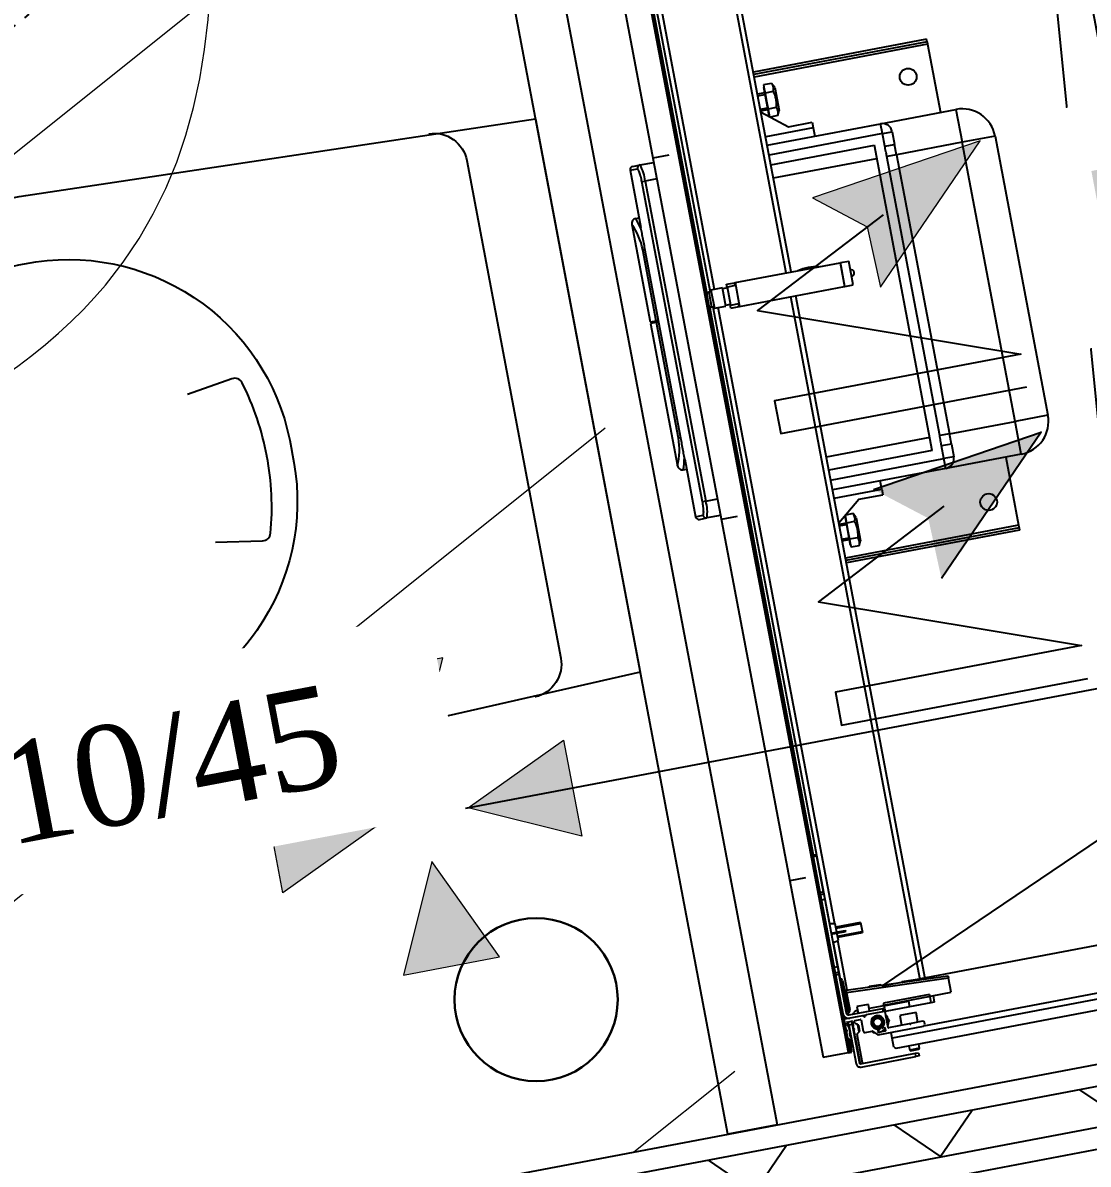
# Model space of a CAD drawing. Header units: centimetres. Extents: x 209280 to 319866, y -365283 to -277503.
# Drawn here: x 225203 to 225841, y -316744 to -316061 of the extents above; entities that cross this region are included whole.
import ezdxf

# ---------------------------------------------------------------- set-up
doc = ezdxf.new("R2010")
doc.units = ezdxf.units.CM
doc.linetypes.add('Style de ligne -5', pattern=[0.20828, 0.069425, -0.138855])
doc.layers.get('0').update_dxf_attribs({"color": 252})
for name, color, linetype in [('3-BAT C-Niveau 1', 252, 'Continuous'), ('prlm-MOD', 64, 'Continuous'), ('prlm-VMC', 93, 'Continuous')]:
    doc.layers.add(name, color=color, linetype=linetype)
doc.layers.add('prlm-ELEC-CFO', color=1, linetype='Continuous', lineweight=25)
doc.styles.add('prlm-elec-cfo', font='comic.ttf', dxfattribs={"height": 12})
doc.styles.add('prlm-vmc', font='pala.ttf', dxfattribs={"height": 14})

# ---------------------------------------------------------------- blocks, each defined once
blk = doc.blocks.new('MTI900_Alu_390')
at = {"layer": 'prlm-MOD', "color": 1, "linetype": 'Continuous'}
for p, q in [((4.34, -0.405), (4.34, -3.475)), ((4.405, -0.415), (4.405, -3.465)), ((4.305, -0.6), (4.305, -3.277)), ((-0.85, -1.865), (0.85, -1.865)), ((-0.85, -1.865), (-0.85, -2.065)), ((0.85, -1.865), (0.85, -2.065)), ((-1.05, -2.525), (-1.05, -2.065)), ((-1.05, -2.065), (-0.85, -2.065)), ((0.85, -2.065), (-0.85, -2.065)), ((-0.85, -2.065), (-0.85, -2.465)), ((0.85, -2.465), (0.85, -2.065)), ((1.05, -2.065), (0.85, -2.065)), ((1.05, -2.065), (1.05, -2.525)), ((-1.495, -2.16), (-1.495, -3.215)), ((-1.48, -2.16), (-1.495, -2.16)), ((-1.48, -2.16), (-1.48, -3.215)), ((-1.48, -2.16), (-1.465, -2.16)), ((-1.465, -2.16), (-1.05, -2.16)), ((-1.465, -2.16), (-1.465, -3.215)), ((1.05, -2.16), (1.465, -2.16)), ((1.465, -2.16), (1.48, -2.16)), ((1.465, -2.16), (1.465, -3.215)), ((1.48, -2.16), (1.48, -3.215)), ((1.48, -2.16), (1.495, -2.16)), ((1.495, -2.16), (1.495, -3.215)), ((-1.05, -3.215), (-1.05, -2.525)), ((-0.99, -2.525), (-1.05, -2.525)), ((-0.99, -2.465), (-0.9124, -2.465)), ((-0.99, -2.525), (-0.99, -2.465)), ((-0.99, -2.525), (-0.99, -3.215)), ((-0.9124, -2.525), (-0.99, -2.525)), ((-0.85, -2.465), (-0.9124, -2.465)), ((-0.9124, -2.525), (-0.9124, -2.465)), ((-0.85, -2.465), (0.85, -2.465)), ((-0.85, -2.465), (-0.85, -2.5242)), ((0.85, -2.5242), (-0.85, -2.5242)), ((0.9124, -2.465), (0.85, -2.465)), ((0.85, -2.465), (0.85, -2.5242)), ((0.9124, -2.465), (0.99, -2.465)), ((0.9124, -2.465), (0.9124, -2.525)), ((0.99, -2.525), (0.9124, -2.525)), ((0.99, -2.465), (0.99, -2.525)), ((0.99, -3.215), (0.99, -2.525)), ((1.05, -2.525), (0.99, -2.525)), ((1.05, -2.525), (1.05, -3.215)), ((0.93, -2.585), (-0.93, -2.585)), ((-0.93, -3.215), (-0.93, -2.585)), ((-0.85, -3.215), (-0.85, -2.585)), ((0.85, -2.585), (0.85, -3.215)), ((0.93, -2.585), (0.93, -3.215)), ((-0.2775, -2.915), (-0.2775, -2.865)), ((-0.1325, -2.865), (-0.2775, -2.865)), ((-0.1325, -2.915), (-0.1325, -2.865)), ((-1.1342, -2.925), (-1.1, -2.925)), ((-1.1342, -3.0705), (-1.1342, -2.925)), ((-1.1, -2.925), (-1.1, -3.215)), ((-1.1, -2.925), (-1.05, -2.925)), ((-0.1325, -2.915), (-0.2775, -2.915)), ((-0.2775, -2.9175), (-0.2775, -2.915)), ((-0.2775, -2.9175), (-0.1325, -2.9175)), ((-0.2775, -3.5575), (-0.2775, -2.9175)), ((-0.1325, -2.9175), (-0.1325, -2.915)), ((-0.1325, -3.5575), (-0.1325, -2.9175)), ((1.1, -2.925), (1.05, -2.925)), ((1.1, -3.215), (1.1, -2.925)), ((1.1, -2.925), (1.1342, -2.925)), ((1.1342, -3.0705), (1.1342, -2.925)), ((-1.2504, -3.215), (-1.1342, -3.0705)), ((1.2504, -3.215), (1.1342, -3.0705)), ((-1.38, -3.106), (-1.4081, -3.1204)), ((-1.4081, -3.1204), (-1.4081, -3.17)), ((-1.38, -3.106), (-1.24, -3.106)), ((-1.3591, -3.1204), (-1.3591, -3.17)), ((-1.2609, -3.1204), (-1.2609, -3.17)), ((-1.2119, -3.1204), (-1.24, -3.106)), ((-1.2119, -3.1204), (-1.2119, -3.1671)), ((1.24, -3.106), (1.2119, -3.1204)), ((1.2119, -3.1204), (1.2119, -3.1671)), ((1.24, -3.106), (1.38, -3.106)), ((1.2609, -3.1204), (1.2609, -3.17)), ((1.3591, -3.1204), (1.3591, -3.17)), ((1.4081, -3.1204), (1.38, -3.106)), ((1.4081, -3.1204), (1.4081, -3.17)), ((4.0071, -3.6913), (4.035, -3.077)), ((4.05, -3.077), (4.0221, -3.692)), ((4.035, -3.077), (4.05, -3.077)), ((4.1351, -3.077), (4.05, -3.077)), ((4.136, -3.497), (4.1351, -3.077)), ((-1.4081, -3.17), (-1.3836, -3.17)), ((-1.395, -3.17), (-1.395, -3.172)), ((-1.395, -3.172), (-1.225, -3.172)), ((-1.3836, -3.17), (-1.3591, -3.17)), ((-1.36, -3.172), (-1.36, -3.215)), ((-1.3591, -3.17), (-1.31, -3.17)), ((-1.3508, -3.215), (-1.3508, -3.172)), ((-1.31, -3.17), (-1.2609, -3.17)), ((-1.2692, -3.215), (-1.2692, -3.172)), ((-1.2609, -3.17), (-1.2364, -3.17)), ((-1.26, -3.215), (-1.26, -3.172)), ((-1.2364, -3.17), (-1.2142, -3.17)), ((-1.225, -3.172), (-1.225, -3.17)), ((1.2142, -3.17), (1.2364, -3.17)), ((1.225, -3.17), (1.225, -3.172)), ((1.225, -3.172), (1.395, -3.172)), ((1.2364, -3.17), (1.2609, -3.17)), ((1.26, -3.172), (1.26, -3.215)), ((1.2609, -3.17), (1.31, -3.17)), ((1.2692, -3.215), (1.2692, -3.172)), ((1.31, -3.17), (1.3591, -3.17)), ((1.3508, -3.215), (1.3508, -3.172)), ((1.3591, -3.17), (1.3836, -3.17)), ((1.36, -3.215), (1.36, -3.172)), ((1.3836, -3.17), (1.4081, -3.17)), ((1.395, -3.172), (1.395, -3.17)), ((4.125, -3.207), (4.125, -3.487)), ((4.125, -3.207), (4.175, -3.207)), ((4.1353, -3.187), (4.175, -3.187)), ((4.175, -3.187), (4.175, -3.207)), ((4.175, -3.207), (4.175, -3.337)), ((-0.2775, -3.215), (-4.0287, -3.215)), ((-0.2775, -3.245), (-4.0274, -3.245)), ((4.0287, -3.215), (-0.1325, -3.215)), ((4.0274, -3.245), (-0.1325, -3.245)), ((4.275, -3.277), (4.275, -3.3458)), ((4.295, -3.267), (4.285, -3.267)), ((4.305, -3.5528), (4.305, -3.277)), ((4.0173, -3.3556), (4.0205, -3.2854)), ((4.0255, -3.2857), (4.0205, -3.2854)), ((4.14, -3.337), (4.175, -3.337)), ((4.14, -3.487), (4.14, -3.337)), ((4.175, -3.337), (4.175, -3.487)), ((4.215, -3.305), (4.215, -3.405)), ((4.275, -3.305), (4.215, -3.305)), ((4.275, -3.3458), (4.275, -3.3582)), ((4.43, -3.325), (4.405, -3.325)), ((4.43, -3.325), (4.43, -3.385)), ((4.435, -3.33), (4.43, -3.325)), ((4.435, -3.38), (4.435, -3.33)), ((4.455, -3.355), (4.455, -3.335)), ((4.455, -3.335), (4.475, -3.335)), ((4.475, -3.335), (4.475, -3.355)), ((4.0173, -3.3556), (4.0223, -3.3558)), ((4.215, -3.405), (4.275, -3.405)), ((4.275, -3.3582), (4.275, -3.484)), ((4.2759, -3.3479), (4.2779, -3.3499)), ((4.2779, -3.3541), (4.2759, -3.3561)), ((4.405, -3.385), (4.43, -3.385)), ((4.43, -3.385), (4.435, -3.38)), ((4.455, -3.69), (4.455, -3.355)), ((4.475, -3.355), (4.455, -3.355)), ((4.475, -3.69), (4.475, -3.355)), ((4.0084, -3.5518), (4.0116, -3.4816)), ((4.0166, -3.4819), (4.0116, -3.4816)), ((4.22, -3.4778), (4.23, -3.472)), ((4.23, -3.472), (4.24, -3.4778)), ((4.34, -3.475), (4.305, -3.475)), ((4.395, -3.475), (4.34, -3.475)), ((4.395, -3.475), (4.405, -3.465)), ((3.625, -3.532), (3.685, -3.532)), ((3.625, -3.532), (3.625, -3.682)), ((3.6311, -3.682), (3.6311, -3.532)), ((3.6789, -3.682), (3.6789, -3.532)), ((3.685, -3.682), (3.685, -3.532)), ((4.0084, -3.5518), (4.0134, -3.552)), ((4.125, -3.487), (4.14, -3.487)), ((4.14, -3.4972), (4.136, -3.497)), ((4.14, -3.487), (4.155, -3.487)), ((4.14, -3.487), (4.14, -3.577)), ((4.155, -3.487), (4.175, -3.487)), ((4.155, -3.497), (4.155, -3.487)), ((4.155, -3.702), (4.155, -3.497)), ((4.175, -3.497), (4.155, -3.497)), ((4.175, -3.487), (4.175, -3.49)), ((4.175, -3.49), (4.175, -3.6008)), ((4.272, -3.487), (4.178, -3.487)), ((4.195, -3.5614), (4.195, -3.5226)), ((4.268, -3.521), (4.2657, -3.521)), ((4.271, -3.507), (4.271, -3.518)), ((4.2729, -3.542), (4.276, -3.542)), ((4.287, -3.504), (4.274, -3.504)), ((4.279, -3.545), (4.279, -3.549)), ((4.2854, -3.504), (4.29, -3.5066)), ((4.29, -3.549), (4.29, -3.507)), ((-0.2775, -3.5575), (-0.1325, -3.5575)), ((-0.2775, -3.56), (-0.2775, -3.5575)), ((-0.2775, -3.61), (-0.2775, -3.56)), ((-0.26, -3.56), (-0.2775, -3.56)), ((-0.255, -3.61), (-0.2775, -3.61)), ((-0.26, -3.5575), (-0.26, -3.6075)), ((-0.15, -3.6075), (-0.26, -3.6075)), ((-0.255, -3.6075), (-0.255, -3.6375)), ((-0.155, -3.6375), (-0.155, -3.6075)), ((-0.1325, -3.61), (-0.155, -3.61)), ((-0.15, -3.6075), (-0.15, -3.5575)), ((-0.1325, -3.56), (-0.15, -3.56)), ((-0.1325, -3.56), (-0.1325, -3.5575)), ((-0.1325, -3.61), (-0.1325, -3.56)), ((4.115, -3.577), (4.115, -3.647)), ((4.155, -3.577), (4.115, -3.577)), ((4.175, -3.6232), (4.175, -3.6008)), ((4.1759, -3.6029), (4.1829, -3.6099)), ((4.1829, -3.6141), (4.1759, -3.6211)), ((4.276, -3.627), (4.276, -3.5842)), ((4.2769, -3.5821), (4.3041, -3.5549)), ((4.2906, -3.577), (4.2806, -3.5828)), ((4.282, -3.552), (4.287, -3.552)), ((4.2906, -3.5684), (4.2906, -3.577)), ((-0.26, -3.685), (-3.6034, -3.685)), ((-0.15, -3.6375), (-0.26, -3.6375)), ((-0.26, -3.6375), (-0.26, -3.7075)), ((-0.15, -3.7075), (-0.15, -3.6375)), ((3.6044, -3.685), (-0.15, -3.685)), ((3.605, -3.682), (3.598, -3.717)), ((3.655, -3.682), (3.605, -3.682)), ((3.655, -3.6411), (3.655, -3.6275)), ((3.66, -3.6275), (3.655, -3.6275)), ((3.655, -3.717), (3.655, -3.6411)), ((3.66, -3.6411), (3.655, -3.6411)), ((3.66, -3.6411), (3.66, -3.6275)), ((3.66, -3.717), (3.66, -3.6411)), ((3.705, -3.682), (3.66, -3.682)), ((3.712, -3.717), (3.705, -3.682)), ((4.0074, -3.685), (3.7056, -3.685)), ((4.115, -3.647), (4.155, -3.647)), ((4.14, -3.647), (4.14, -3.6567)), ((4.175, -3.6232), (4.175, -3.734)), ((4.195, -3.674), (4.195, -3.64)), ((4.198, -3.637), (4.266, -3.637)), ((4.2109, -3.677), (4.198, -3.677)), ((4.2221, -3.6633), (4.2134, -3.6757)), ((4.2654, -3.662), (4.2246, -3.662)), ((4.227, -3.657), (4.225, -3.659)), ((4.265, -3.659), (4.225, -3.659)), ((4.225, -3.659), (4.225, -3.662)), ((4.263, -3.657), (4.227, -3.657)), ((4.2293, -3.657), (4.2293, -3.662)), ((4.2429, -3.6871), (4.2388, -3.6911)), ((4.2512, -3.6911), (4.2471, -3.6871)), ((4.2607, -3.657), (4.2607, -3.662)), ((4.265, -3.659), (4.263, -3.657)), ((4.265, -3.662), (4.265, -3.659)), ((4.2766, -3.6757), (4.2679, -3.6633)), ((4.452, -3.677), (4.2791, -3.677)), ((4.455, -3.682), (4.455, -3.68)), ((-4.375, -3.737), (4.375, -3.737)), ((4.375, -3.747), (-4.375, -3.747)), ((-3.5974, -3.715), (-0.25, -3.715)), ((-3.175, -3.735), (-0.2433, -3.735)), ((-0.26, -3.7075), (-0.15, -3.7075)), ((-0.25, -3.7075), (-0.25, -3.7225)), ((-0.25, -3.7225), (-0.16, -3.7225)), ((-0.1667, -3.735), (3.175, -3.735)), ((-0.16, -3.7225), (-0.16, -3.7075)), ((-0.16, -3.715), (3.5984, -3.715)), ((3.175, -3.717), (3.185, -3.717)), ((3.175, -3.737), (3.175, -3.717)), ((3.185, -3.717), (3.4033, -3.717)), ((3.185, -3.717), (3.185, -3.737)), ((3.4033, -3.737), (3.4033, -3.717)), ((3.4033, -3.717), (3.4168, -3.717)), ((3.4168, -3.717), (3.45, -3.717)), ((3.4168, -3.717), (3.4168, -3.737)), ((3.45, -3.717), (3.86, -3.717)), ((3.45, -3.717), (3.45, -3.737)), ((3.7116, -3.715), (3.935, -3.715)), ((3.86, -3.717), (3.8932, -3.717)), ((3.86, -3.717), (3.86, -3.737)), ((3.8932, -3.717), (3.9067, -3.717)), ((3.8932, -3.737), (3.8932, -3.717)), ((3.9067, -3.717), (4.14, -3.717)), ((3.9067, -3.717), (3.9067, -3.737)), ((3.935, -3.717), (3.935, -3.712)), ((3.965, -3.712), (3.935, -3.712)), ((3.945, -3.702), (3.965, -3.702)), ((3.965, -3.702), (4.105, -3.702)), ((3.965, -3.712), (3.965, -3.702)), ((3.965, -3.712), (3.965, -3.717)), ((4.105, -3.712), (3.965, -3.712)), ((4.007, -3.6925), (4.0071, -3.6913)), ((4.0071, -3.6913), (4.0221, -3.692)), ((4.0221, -3.692), (4.022, -3.6925)), ((4.0221, -3.692), (4.125, -3.692)), ((4.105, -3.702), (4.125, -3.702)), ((4.105, -3.712), (4.105, -3.702)), ((4.105, -3.717), (4.105, -3.712)), ((4.135, -3.712), (4.105, -3.712)), ((4.125, -3.692), (4.125, -3.702)), ((4.135, -3.712), (4.135, -3.717)), ((4.165, -3.7265), (4.165, -3.737)), ((4.175, -3.734), (4.175, -3.737)), ((4.195, -3.722), (4.195, -3.693)), ((4.195, -3.695), (4.215, -3.695)), ((4.215, -3.715), (4.195, -3.715)), ((4.198, -3.69), (4.2252, -3.69)), ((4.198, -3.725), (4.212, -3.725)), ((4.215, -3.695), (4.45, -3.695)), ((4.215, -3.695), (4.215, -3.715)), ((4.215, -3.715), (4.45, -3.715)), ((4.215, -3.72), (4.2251, -3.72)), ((4.215, -3.722), (4.215, -3.72)), ((4.2249, -3.7161), (4.221, -3.72)), ((4.2287, -3.7161), (4.2249, -3.7161)), ((4.225, -3.69), (4.225, -3.695)), ((4.228, -3.692), (4.2367, -3.692)), ((4.2293, -3.69), (4.2293, -3.695)), ((4.2595, -3.715), (4.231, -3.715)), ((4.2429, -3.7321), (4.2379, -3.737)), ((4.2486, -3.7335), (4.2414, -3.7335)), ((4.2521, -3.737), (4.2471, -3.7321)), ((4.2533, -3.692), (4.2625, -3.692)), ((4.2607, -3.69), (4.2607, -3.695)), ((4.2651, -3.7161), (4.2618, -3.7161)), ((4.265, -3.695), (4.265, -3.69)), ((4.269, -3.72), (4.2651, -3.7161)), ((4.2827, -3.69), (4.2653, -3.69)), ((4.2654, -3.72), (4.2826, -3.72)), ((4.2855, -3.692), (4.445, -3.692)), ((4.342, -3.715), (4.2885, -3.715)), ((4.295, -3.734), (4.295, -3.73)), ((4.298, -3.727), (4.342, -3.727)), ((4.378, -3.727), (4.298, -3.727)), ((4.298, -3.727), (4.298, -3.737)), ((4.345, -3.724), (4.345, -3.718)), ((4.375, -3.737), (4.375, -3.747)), ((4.375, -3.747), (4.378, -3.747)), ((4.375, -3.792), (4.375, -3.747)), ((4.378, -3.747), (4.378, -3.727)), ((4.375, -3.902), (4.375, -3.792)), ((-4.375, -3.902), (4.375, -3.902)), ((-1.075, -3.9853), (-1.075, -3.902)), ((-0.975, -3.902), (-0.975, -3.973)), ((0.975, -3.973), (0.975, -3.902)), ((1.075, -3.902), (1.075, -3.9853)), ((-1.075, -4.03), (-1.075, -3.9853)), ((-1.055, -4.05), (-1.055, -4.0051)), ((-0.975, -3.973), (0.975, -3.973)), ((-0.975, -3.9928), (-0.975, -3.973)), ((0.975, -3.9928), (-0.975, -3.9928)), ((0.975, -3.973), (0.975, -3.9928)), ((1.055, -4.05), (1.055, -4.0051)), ((1.075, -4.03), (1.075, -3.9853)), ((-1.055, -4.05), (-0.706, -4.05)), ((-0.765, -4.07), (-0.765, -4.05)), ((0.576, -4.0497), (-0.576, -4.0497)), ((-0.574, -4.0497), (-0.574, -4.0634)), ((-0.1416, -4.0634), (-0.574, -4.0634)), ((-0.1416, -4.0634), (-0.1416, -4.0497)), ((-0.1416, -4.1), (-0.1416, -4.0634)), ((-0.1307, -4.0497), (-0.1307, -4.0634)), ((0.574, -4.0634), (-0.1307, -4.0634)), ((-0.1307, -4.0634), (-0.1307, -4.1)), ((0.574, -4.0497), (0.574, -4.0634)), ((0.7037, -4.05), (1.055, -4.05)), ((0.765, -4.07), (0.765, -4.05)), ((-0.735, -4.1), (-0.735, -4.1)), ((-0.735, -4.1), (-0.1416, -4.1)), ((-0.1307, -4.1), (0.735, -4.1)), ((0.735, -4.1), (0.735, -4.1))]:
    blk.add_line(p, q, dxfattribs=at)
at = {"layer": 'prlm-MOD', "color": 1, "ltscale": 50}
for points in [[(-1.1, -3.8058), (-1.1, -3.902)], [(1.1, -3.8058), (1.1, -3.902)], [(3.3, -3.8058), (3.3, -3.902)]]:
    blk.add_lwpolyline(points, dxfattribs=at)
at = {"layer": 'prlm-MOD', "color": 1, "linetype": 'Continuous'}
for centre, radius in [((-1.295, -2.31), 0.05), ((1.295, -2.31), 0.05), ((4.23, -3.542), 0.035), ((4.23, -3.542), 0.03), ((4.23, -3.542), 0.025)]:
    blk.add_circle(centre, radius, dxfattribs=at)
for centre, radius, start, end in [((-0.85, -2.065), 0.2, 90, 180), ((0.85, -2.065), 0.2, 0, 90), ((-0.99, -2.525), 0.06, 90, 180), ((0.99, -2.525), 0.06, 0, 90), ((-0.205, -2.865), 0.02, 0, 180), ((0, -3.11), 0.285, 166.82645, 193.17355), ((-1.3836, -3.1624), 0.0487, 59.74223, 120.25777), ((-1.2364, -3.1624), 0.0487, 59.74223, 120.25777), ((1.2364, -3.1624), 0.0487, 59.74223, 120.25777), ((1.3836, -3.1624), 0.0487, 59.74223, 120.25777), ((4.285, -3.277), 0.01, 90, 180), ((4.295, -3.277), 0.01, 0, 90), ((4.278, -3.3458), 0.003, 180, 225), ((4.278, -3.3582), 0.003, 135, 180), ((4.2758, -3.352), 0.003, 315, 45), ((4.23, -3.542), 0.065, 57.79577, 122.20423), ((4.23, -3.542), 0.06, 66.44354, 113.55646), ((4.178, -3.49), 0.003, 90, 180), ((4.23, -3.542), 0.04, 33.92723, 355.99937), ((4.2657, -3.518), 0.003, 213.92723, 270), ((4.23, -3.542), 0.04, 0, 33.92723), ((4.268, -3.518), 0.003, 270, 0), ((4.2729, -3.545), 0.003, 90, 175.99937), ((4.23, -3.542), 0.04, 355.99937, 0), ((4.274, -3.507), 0.003, 90, 180), ((4.272, -3.484), 0.003, 270, 0), ((4.276, -3.545), 0.003, 0, 90), ((4.23, -3.542), 0.06, 0, 39.29648), ((4.282, -3.549), 0.003, 180, 270), ((4.23, -3.542), 0.065, 22.61986, 35.77582), ((4.287, -3.507), 0.003, 0, 90), ((4.287, -3.549), 0.003, 270, 0), ((4.23, -3.542), 0.06, 351.491, 0), ((4.178, -3.6008), 0.003, 180, 225), ((4.1808, -3.612), 0.003, 315, 45), ((4.23, -3.542), 0.065, 315.04746, 333.83802), ((4.279, -3.5842), 0.003, 135, 180), ((4.302, -3.5528), 0.003, 315, 0), ((4.16, -3.6567), 0.02, 180, 230.11594), ((4.1151, -3.7104), 0.05, 37.08606, 50.11594), ((4.178, -3.6232), 0.003, 135, 180), ((4.198, -3.64), 0.003, 90, 180), ((4.198, -3.674), 0.003, 180, 270), ((4.2109, -3.674), 0.003, 270, 325.00798), ((4.2246, -3.665), 0.003, 90, 145.00798), ((4.245, -3.6892), 0.003, 45, 135), ((4.2654, -3.665), 0.003, 34.99202, 90), ((4.266, -3.627), 0.01, 270, 0), ((4.2791, -3.674), 0.003, 214.99202, 270), ((4.445, -3.682), 0.01, 270, 0), ((4.452, -3.68), 0.003, 0, 90), ((-0.235, -3.7225), 0.015, 180, 255.16489), ((-0.175, -3.7225), 0.015, 284.83511, 0), ((3.945, -3.712), 0.01, 90, 180), ((3.997, -3.692), 0.01, 270, 357.39744), ((4.125, -3.712), 0.02, 347.58795, 90), ((4.125, -3.712), 0.01, 0, 90), ((4.14, -3.702), 0.035, 270, 0), ((4.14, -3.702), 0.015, 270, 0), ((4.178, -3.734), 0.003, 180, 270), ((4.198, -3.693), 0.003, 90, 180), ((4.198, -3.722), 0.003, 180, 270), ((4.212, -3.722), 0.003, 270, 0), ((4.215, -3.715), 0.01, 353.93882, 0), ((4.2251, -3.717), 0.003, 270, 350.40593), ((4.2252, -3.693), 0.003, 19.47122, 90), ((4.231, -3.718), 0.003, 90, 170.40593), ((4.2367, -3.689), 0.003, 270, 315), ((4.245, -3.7342), 0.003, 45, 135), ((4.2533, -3.689), 0.003, 225, 270), ((4.2595, -3.718), 0.003, 9.59407, 90), ((4.2653, -3.693), 0.003, 90, 160.52878), ((4.2654, -3.717), 0.003, 189.59407, 270), ((4.275, -3.715), 0.01, 180, 186.06118), ((4.2826, -3.717), 0.003, 270, 350.40593), ((4.2827, -3.693), 0.003, 19.47122, 90), ((4.2885, -3.718), 0.003, 90, 170.40593), ((4.292, -3.734), 0.003, 270, 0), ((4.298, -3.73), 0.003, 90, 180), ((4.342, -3.718), 0.003, 0, 90), ((4.342, -3.724), 0.003, 270, 0), ((4.45, -3.69), 0.025, 270, 0), ((4.45, -3.69), 0.005, 270, 0), ((-0.9965, -4.212), 0.2399, 84.86995, 109.10907), ((0.9987, -4.1937), 0.2219, 69.89148, 96.1295), ((-1.055, -4.03), 0.02, 180, 270), ((-0.5689, -4.6164), 0.5805, 102.58374, 109.74123), ((-0.735, -4.07), 0.03, 180, 270), ((-0.5689, -4.4578), 0.3944, 90.7355, 114.8981), ((0.5685, -4.4598), 0.3964, 65.16337, 89.20304), ((0.5693, -4.6145), 0.5786, 70.22595, 77.40425), ((0.735, -4.07), 0.03, 270, 0), ((1.055, -4.03), 0.02, 270, 0)]:
    blk.add_arc(centre, radius, start, end, dxfattribs=at)
for centre, major_axis, ratio, start_param, end_param in [((3.997, -3.692), (-0.025, 0), 0.4, 1.570796, 3.096169), ((4.022, -3.6931), (-0.015, 0.0007), 0.045361, -1.568734, 0), ((-1.055, -3.9853), (0.02, 0), 0.989815, 3.141593, 4.712389), ((1.055, -3.9853), (-0.02, 0), 0.989815, 1.570796, 3.141593)]:
    blk.add_ellipse(centre, major_axis=major_axis, ratio=ratio, start_param=start_param, end_param=end_param, dxfattribs=at)
for points, knots in [([(-0.85, -2.5242), (-0.8604, -2.5242), (-0.8708, -2.5243), (-0.8916, -2.5247), (-0.902, -2.525), (-0.9124, -2.525)], [0, 0, 0, 0, 0.5, 0.5, 1, 1, 1, 1]), ([(0.9124, -2.525), (0.902, -2.525), (0.8916, -2.5247), (0.8708, -2.5243), (0.8604, -2.5242), (0.85, -2.5242)], [0, 0, 0, 0, 0.5, 0.5, 1, 1, 1, 1]), ([(-1.3591, -3.1204), (-1.3511, -3.1183), (-1.343, -3.1166), (-1.3306, -3.1149), (-1.3265, -3.1144), (-1.3182, -3.1138), (-1.3141, -3.1137), (-1.3017, -3.1137), (-1.2935, -3.1143), (-1.2772, -3.1166), (-1.269, -3.1183), (-1.2609, -3.1204)], [0, 0, 0, 0, 0.25, 0.25, 0.375, 0.375, 0.5, 0.5, 0.75, 0.75, 1, 1, 1, 1]), ([(1.2609, -3.1204), (1.269, -3.1183), (1.2772, -3.1166), (1.2935, -3.1143), (1.3017, -3.1137), (1.3141, -3.1137), (1.3182, -3.1138), (1.3265, -3.1144), (1.3306, -3.1149), (1.343, -3.1166), (1.3511, -3.1183), (1.3591, -3.1204)], [0, 0, 0, 0, 0.25, 0.25, 0.5, 0.5, 0.625, 0.625, 0.75, 0.75, 1, 1, 1, 1]), ([(-0.975, -3.9928), (-0.9803, -3.9928), (-0.9856, -3.9929), (-0.996, -3.9932), (-1.0011, -3.9934), (-1.0083, -3.9939), (-1.0107, -3.9941), (-1.0153, -3.9945), (-1.0176, -3.9947), (-1.0241, -3.9955), (-1.0281, -3.996), (-1.0355, -3.9972), (-1.0388, -3.9978), (-1.0446, -3.9991), (-1.047, -3.9998), (-1.05, -4.0009), (-1.0509, -4.0013), (-1.0524, -4.0021), (-1.053, -4.0024), (-1.0545, -4.0036), (-1.055, -4.0043), (-1.055, -4.0051)], [0, 0, 0, 0, 0.125, 0.125, 0.25, 0.25, 0.3125, 0.3125, 0.375, 0.375, 0.5, 0.5, 0.625, 0.625, 0.75, 0.75, 0.8125, 0.8125, 0.875, 0.875, 1, 1, 1, 1]), ([(1.055, -4.0051), (1.055, -4.0043), (1.0545, -4.0036), (1.053, -4.0024), (1.0523, -4.002), (1.0508, -4.0013), (1.0491, -4.0006), (1.0469, -3.9998), (1.0444, -3.9991), (1.0431, -3.9988), (1.0387, -3.9978), (1.0354, -3.9971), (1.0299, -3.9963), (1.028, -3.996), (1.0239, -3.9955), (1.0218, -3.9952), (1.0153, -3.9945), (1.0107, -3.9941), (1.0034, -3.9936), (1.0009, -3.9935), (0.9958, -3.9932), (0.9933, -3.9931), (0.9856, -3.9929), (0.9803, -3.9928), (0.975, -3.9928)], [0, 0, 0, 0, 0.125, 0.125, 0.1875, 0.1875, 0.25, 0.3125, 0.3125, 0.375, 0.375, 0.5, 0.5, 0.5625, 0.5625, 0.625, 0.625, 0.75, 0.75, 0.8125, 0.8125, 0.875, 0.875, 1, 1, 1, 1]), ([(-0.576, -4.0497), (-0.5891, -4.0497), (-0.6021, -4.0497), (-0.6211, -4.0498), (-0.6274, -4.0498), (-0.6399, -4.0498), (-0.6461, -4.0498), (-0.6642, -4.0499), (-0.6756, -4.0499), (-0.6918, -4.05), (-0.6971, -4.05), (-0.7038, -4.05), (-0.7053, -4.05), (-0.7068, -4.05)], [0, 0, 0, 0, 0.125, 0.125, 0.1875, 0.1875, 0.25, 0.25, 0.375, 0.375, 0.4375, 0.4375, 0.4568651, 0.4568651, 0.4568651, 0.4568651]), ([(0.7055, -4.05), (0.6995, -4.05), (0.6933, -4.05), (0.6813, -4.05), (0.6756, -4.0499), (0.6642, -4.0499), (0.6524, -4.0499), (0.6402, -4.0498), (0.6278, -4.0498), (0.6214, -4.0498), (0.6021, -4.0497), (0.5891, -4.0497), (0.576, -4.0497)], [0.5494968, 0.5494968, 0.5494968, 0.5494968, 0.625, 0.625, 0.6875, 0.6875, 0.75, 0.8125, 0.8125, 0.875, 0.875, 1, 1, 1, 1])]:
    blk.add_open_spline(points, degree=3, knots=knots, dxfattribs=at)
blk = doc.blocks.new('xi.bep')
at = {"layer": 'prlm-VMC', "linetype": 'ByBlock', "lineweight": 5}
h = blk.add_hatch(color=0, dxfattribs=at)
h.paths.add_polyline_path([(0, 2.736), (2.921, 9.103), (-2.921, 9.103)])
h.paths.add_polyline_path([(9.103, -2.921), (9.103, 2.921), (2.736, 0)])
h.paths.add_polyline_path([(2.921, -9.103), (0, -2.736), (-2.921, -9.103)])
h.paths.add_polyline_path([(-9.103, -2.921), (-2.736, 0), (-9.103, 2.921)])
at = {"layer": 'prlm-VMC', "color": 0, "linetype": 'ByBlock', "lineweight": 5, "flags": 128}
for points in [[(2.921, 9.103), (-2.921, 9.103), (0, 2.736)], [(-9.103, -2.921), (-9.103, 2.921), (-2.736, 0)], [(9.103, 2.921), (9.103, -2.921), (2.736, 0)], [(-2.921, -9.103), (2.921, -9.103), (0, -2.736)]]:
    blk.add_lwpolyline(points, close=True, dxfattribs=at)
blk = doc.blocks.new('xi.uta')
at = {"layer": 'prlm-ELEC-CFO', "lineweight": 5}
blk.add_hatch(color=0, dxfattribs=at).paths.add_polyline_path([(-3, 6), (-0.103, 3.699), (0, 0), (7.5, 7.5)])
at = {"layer": 'prlm-ELEC-CFO', "color": 0, "lineweight": 5, "flags": 128}
blk.add_lwpolyline([(-3, 6), (-0.103, 3.699), (0, 0), (7.5, 7.5)], close=True, dxfattribs=at)
at = {"layer": 'prlm-ELEC-CFO', "color": 0}
blk.add_lwpolyline([(0.955, 4.227), (-7.5, 0), (7.5, -5.5), (-7.5, -5.5), (-7.5, -7.5), (7.5, -7.5)], dxfattribs=at)
blk = doc.blocks.new('xi.CH')
at = {"layer": 'prlm-ELEC-CFO', "lineweight": 5}
blk.add_hatch(color=0, dxfattribs=at).paths.add_polyline_path([(-3, 6), (-0.103, 3.699), (0, 0), (7.5, 7.5)])
at = {"layer": 'prlm-ELEC-CFO', "color": 0}
for points in [[(-3, 6), (7.5, 7.5), (0, 0)], [(0.955, 4.227), (-7.5, 0), (7.5, -5.5), (-7.5, -5.5), (-7.5, -7.5), (7.5, -7.5)]]:
    blk.add_lwpolyline(points, dxfattribs=at)

msp = doc.modelspace()

# ---------------------------------------------------------------- hatches: boundary and pattern name
at = {"linetype": 'Continuous'}
h = msp.add_hatch(dxfattribs=at)
h.set_pattern_fill('02_ISOLANT', color=256, scale=10, angle=10.723595, style=0, pattern_type=2)
h.set_pattern_definition([(55.723595, (88960.93, 134700.79), (-66.106423, 45.054865), []), (145.723595, (88960.93, 134700.79), (45.054865, 66.106423), [])])
h.paths.add_polyline_path([(224255.843, -316998.964), (224260.309, -317022.545), (227203.865, -316465.099), (227199.399, -316441.518)])
at = {"layer": '3-BAT C-Niveau 1', "linetype": 'Continuous', "lineweight": 18}
h = msp.add_hatch(dxfattribs=at)
h.set_pattern_fill('BA 13', color=256, scale=10, style=0, pattern_type=2)
h.set_pattern_definition([(218.65981, (88960.93, 134700.8), (-199.24783, 287.75041), [])])
h.paths.add_polyline_path([(223758.248, -314370.055), (224265.116, -316983.96), (225636.671, -316724.252), (225441.04, -315753.737), (226324.994, -315586.284), (226014.034, -313944.28), (223758.507, -314371.423)])

# ---------------------------------------------------------------- linework, layer by layer
at = {"linetype": 'Continuous'}
for p, q in [((224253.424, -316986.191), (227196.98, -316428.745)), ((224255.843, -316998.964), (227199.399, -316441.518)), ((224255.843, -316998.964), (227199.399, -316441.518)), ((224260.309, -317022.545), (227203.865, -316465.099)), ((224260.309, -317022.545), (227203.865, -316465.099))]:
    msp.add_line(p, q, dxfattribs=at)
at = {"linetype": 'Continuous', "lineweight": 25}
for p, q in [((224253.424, -316986.191), (227196.98, -316428.745)), ((224262.728, -317035.318), (227206.284, -316477.872))]:
    msp.add_line(p, q, dxfattribs=at)
at = {"linetype": 'Continuous', "flags": 128}
for points in [[(225717.649, -316637.666), (225946.316, -316594.361), (225798.396, -315813.282), (225870.372, -316534.446)], [(225487.291, -315836.538), (225654.755, -316720.821), (225625.279, -316726.403), (225457.815, -315842.12)]]:
    msp.add_lwpolyline(points, close=True, dxfattribs=at)
for points in [[(225510.253, -316118.642), (225572.84, -316449.881), (225272.017, -316518.323, -0.1163337), (225142.724, -316517.005, -0.1161438), (225027.695, -316458.138, -0.147727), (224991.274, -316388.184, -0.1477247), (224999.645, -316309.942), (224999.678, -316309.862, -0.1167305), (225085.299, -316213.083, -0.1159524), (225205.178, -316164.582)], [(225364.274, -316317.706), (225364.305, -316317.846, -0.1979918), (225347.05, -316419.372, -0.1980808), (225263.098, -316479.199, -0.1149194), (225153.218, -316478.284), (225153.15, -316478.267, -0.1155257), (225055.033, -316428.854, -0.1427776), (225030.578, -316380.758, -0.1427776), (225035.798, -316327.055, -0.1148317), (225109.024, -316245.316), (225109.178, -316245.208, -0.1153682), (225211.168, -316204.362, -0.1980808), (225311.161, -316229.433, -0.1980227), (225364.274, -316317.706)]]:
    msp.add_lwpolyline(points, format="xyb", close=True, dxfattribs=at)
for points in [[(225446.369, -316127.654), (225446.412, -316127.647, -0.193855), (225460.963, -316131.104), (225461.073, -316131.183, -0.1921428), (225469.047, -316143.723), (225525.303, -316441.455), (225525.31, -316441.492, -0.1943573), (225522.381, -316456.153, -0.193855), (225510.094, -316464.681), (225510.052, -316464.69)], [(225318.538, -316372.138), (225346.77, -316371.282, 0.1920319), (225350.048, -316369.858), (225350.061, -316369.846), (225350.075, -316369.833, 0.1874633), (225351.604, -316366.704, 0.0696874), (225349.409, -316320.614), (225349.39, -316320.512, 0.0696875), (225334.616, -316276.795, 0.1761802), (225332.082, -316274.365), (225332.014, -316274.336, 0.1807304), (225328.48, -316274.285), (225328.445, -316274.298), (225301.829, -316283.703)]]:
    msp.add_lwpolyline(points, format="xyb", dxfattribs=at)
at = {"linetype": 'Style de ligne -5', "ltscale": 50.8}
msp.add_circle((224734.102, -315473.847), 750.014, dxfattribs=at)
at = {"layer": 'prlm-VMC'}
msp.add_lwpolyline([(226142.144, -316403.841), (225442.998, -316536.244)], dxfattribs=at)

# ---------------------------------------------------------------- block references
at = {"layer": 'prlm-ELEC-CFO', "xscale": 10, "yscale": 10, "zscale": 10, "rotation": 10.72360141139323}
for name, p in [('xi.uta', (225716.677, -316219.487)), ('xi.CH', (225753.17, -316393.924))]:
    msp.add_blockref(name, p, dxfattribs=at)
at = {"layer": 'prlm-MOD', "xscale": 99.99999999999969, "yscale": 99.99999999999969, "zscale": 99.99999999999969, "rotation": 280.7234860716236}
msp.add_blockref('MTI900_Alu_390', (225984.313, -316177.837), dxfattribs=at)
at = {"layer": 'prlm-VMC', "ltscale": 50, "xscale": 10, "yscale": 10, "zscale": 10, "rotation": 10.72360141139323}
msp.add_blockref('xi.bep', (225442.998, -316536.244), dxfattribs=at)

# ---------------------------------------------------------------- next in the draw order: texts
at = {"layer": 'prlm-ELEC-CFO', "lineweight": 20, "insert": (225948.406, -316163.564), "char_height": 120, "attachment_point": 5, "rotation": 10.723601, "line_spacing_factor": 0.8, "style": 'prlm-elec-cfo', "bg_fill": 3, "box_fill_scale": 1.1, "bg_fill_color": 256, "bg_fill_transparency": 0}
msp.add_mtext('uta', dxfattribs=at)

# ---------------------------------------------------------------- next in the draw order: linework, layer by layer
at = {"layer": 'prlm-ELEC-CFO', "lineweight": 13}
msp.add_spline([(224156.549, -315952.338), (224503.091, -316308.299), (225252.718, -316218.219), (225127.88, -314884.283), (225511.473, -314548.232), (225987.389, -314362.319)], degree=3, dxfattribs=at)

# ---------------------------------------------------------------- next in the draw order: texts
at = {"layer": 'prlm-VMC', "ltscale": 25, "insert": (225139.896, -316534.097), "char_height": 60, "width": 586.14744, "attachment_point": 5, "rotation": 10.723601, "line_spacing_factor": 0.8, "style": 'prlm-vmc', "bg_fill": 2}
msp.add_mtext('Alizé H 10/45', dxfattribs=at)

# ---------------------------------------------------------------- next in the draw order: linework, layer by layer
at = {"layer": 'prlm-ELEC-CFO', "lineweight": 30}
msp.add_circle((225510.559, -316645.852), 48.817, dxfattribs=at)

doc.saveas('drawing.dxf')
